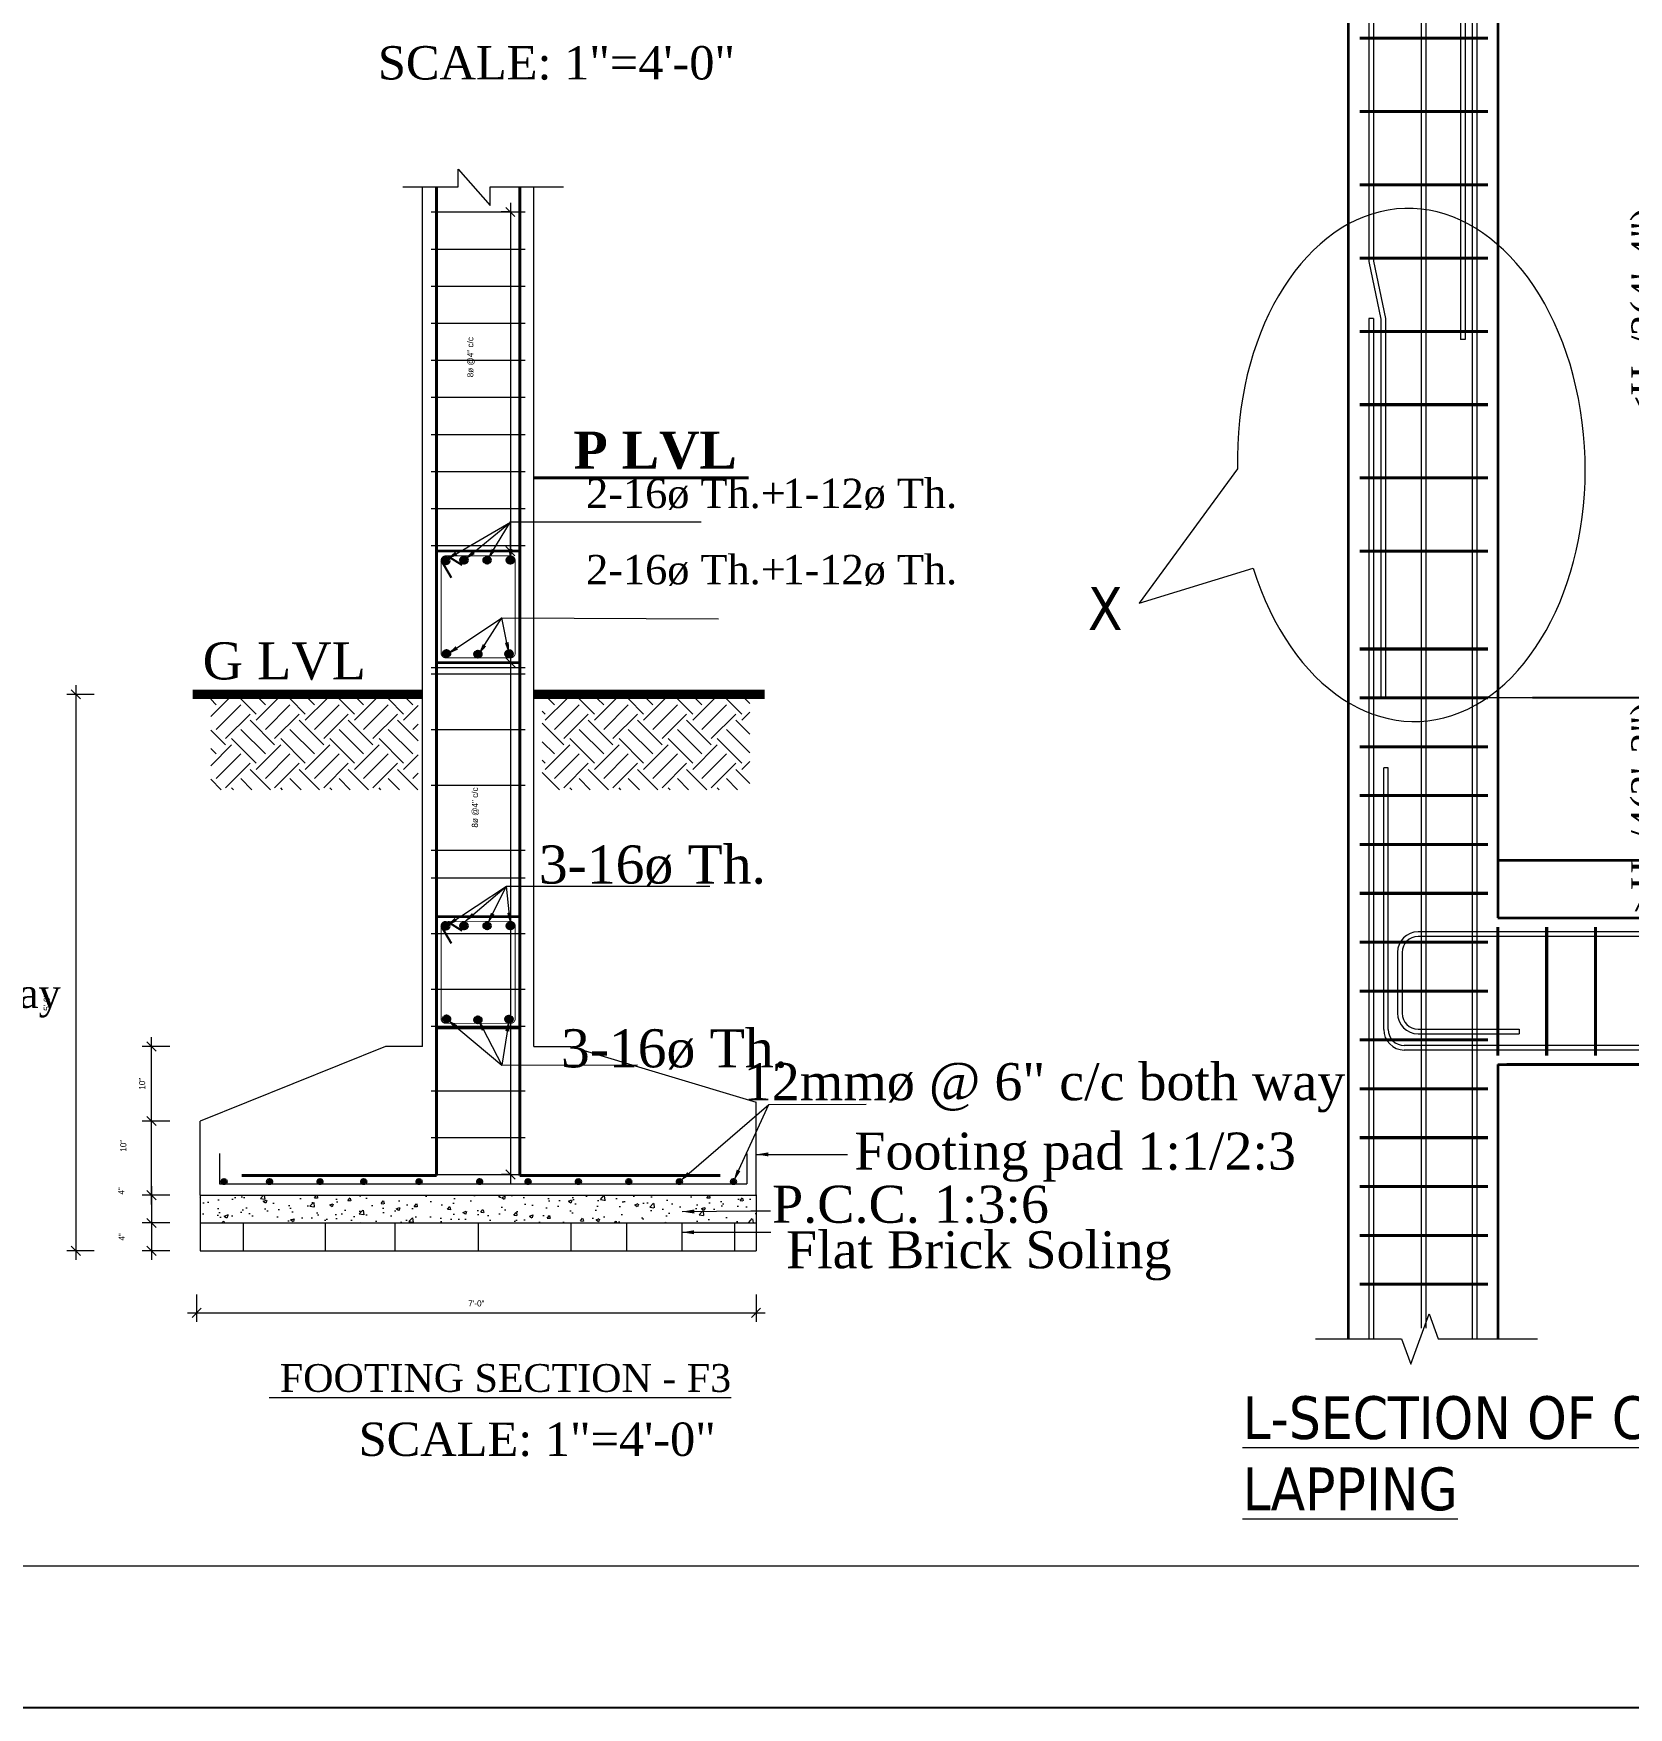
# Model space of a CAD drawing. Header units: inches. Extents: x 85856 to 287200, y -126184 to 75211.
# Drawn here: x 187359 to 187881, y -25652 to -25104 of the extents above; entities that cross this region are included whole.
import ezdxf

# ---------------------------------------------------------------- set-up
doc = ezdxf.new("R2010")
doc.units = ezdxf.units.IN
doc.header["$LTSCALE"] = 0.5
doc.header["$MEASUREMENT"] = 0
doc.header["$PDMODE"] = 66
doc.linetypes.add('HIDDEN', pattern=[0.375, 0.25, -0.125])
for name, color, linetype, lineweight in [('colfill', 21, 'Continuous', 0), ('DIM', 4, 'Continuous', 5), ('DIM_LINE', 173, 'Continuous', 20), ('ELE1', 3, 'Continuous', 9), ('HACTH', 253, 'Continuous', 9), ('hatch', 9, 'Continuous', 5), ('ST-REINFOR', 201, 'Continuous', 40), ('STIRRUPS', 14, 'Continuous', 18), ('TEXT', 220, 'Continuous', 9), ('TRENCH', 1, 'Continuous', 35), ('wall', 1, 'Continuous', 40), ('WALL ELV', 20, 'Continuous', 20), ('WALL SEC', 2, 'Continuous', 35)]:
    doc.layers.add(name, color=color, linetype=linetype, lineweight=lineweight)
doc.layers.add('column', color=4, linetype='Continuous')
doc.styles.add('Lettring Text', font='arial.ttf')
doc.styles.add('NIR', font='COPRGTL.TTF')
doc.styles.add('ordinary', font='arial.ttf')
doc.styles.add('TAHOMA', font='tahoma.ttf', dxfattribs={"height": 9})
doc.styles.add('Text', font='GOTHIC.TTF', dxfattribs={"height": 6})
doc.styles.add('TIMES 48', font='times.ttf', dxfattribs={"height": 4})
doc.styles.add('times new roman', font='times.ttf', dxfattribs={"height": 7})
doc.dimstyles.new('ARROW', dxfattribs={"dimscale": 96, "dimtxt": 9, "dimasz": 0.125, "dimexe": 0.078125, "dimexo": 0.09375, "dimgap": 0.03125, "dimtad": 1, "dimdec": 0, "dimzin": 3, "dimdsep": 46, "dimlunit": 4, "dimtxsty": 'TAHOMA', "dimcen": 0.09375, "dimclrd": 256, "dimclre": 256, "dimclrt": 256, "dimadec": 0, "dimazin": 0, "dimtfac": 1, "dimtdec": 0, "dimtmove": 0, "dimatfit": 3, "dimfxl": 1, "dimfrac": 2, "dimtolj": 1, "dimtzin": 0, "dimarcsym": 0})
doc.dimstyles.new('Copy of Standard', dxfattribs={"dimtxt": 6, "dimasz": 2.875, "dimexe": 2, "dimexo": 4, "dimgap": 2, "dimtad": 1, "dimdec": 0, "dimrnd": 1, "dimzin": 0, "dimdsep": 46, "dimlunit": 4, "dimtxsty": 'Lettring Text', "dimcen": 0.1, "dimclrd": 7, "dimclre": 7, "dimclrt": 7, "dimazin": 0, "dimtfac": 0.645, "dimtdec": 0, "dimtmove": 1, "dimatfit": 0, "dimfxl": 3, "dimfxlon": 1, "dimtfillclr": 256, "dimtolj": 1, "dimtzin": 0, "dimlwd": -1, "dimlwe": -1, "dimarcsym": 2})
doc.dimstyles.new("gan2'", dxfattribs={"dimscale": 96, "dimtxt": 0.09375, "dimasz": 0.012, "dimexe": 0.09375, "dimexo": 0.15625, "dimgap": 0.03, "dimtad": 1, "dimdec": 1, "dimlfac": 0.25, "dimzin": 3, "dimdsep": 46, "dimlunit": 4, "dimtxsty": 'times new roman', "dimblk": 'gg', "dimcen": 0.09375, "dimdle": 0.09375, "dimse1": 1, "dimse2": 1, "dimclre": 34, "dimadec": 0, "dimazin": 0, "dimtfac": 1, "dimtdec": 1, "dimtix": 1, "dimtmove": 0, "dimatfit": 3, "dimfxl": 1, "dimfrac": 2, "dimtolj": 1, "dimtzin": 1, "dimarcsym": 0})
doc.dimstyles.new('nir 48', dxfattribs={"dimscale": 0.5, "dimtxt": 24, "dimasz": 3, "dimexe": 3, "dimexo": 6, "dimgap": 2, "dimtad": 3, "dimdec": 0, "dimzin": 3, "dimlunit": 4, "dimtxsty": 'NIR', "dimblk": 'OBLIQUE', "dimcen": 2.5, "dimdle": 3, "dimclrt": 3, "dimadec": 0, "dimazin": 0, "dimtfac": 1, "dimtdec": 0, "dimtmove": 2, "dimatfit": 3, "dimfxl": 1, "dimarcsym": 0})

# ---------------------------------------------------------------- blocks, each defined once
blk = doc.blocks.new('gg')
at = {"layer": 'DIM'}
for p, q in [((0, 6), (0, -6)), ((-4.24, -4.24), (4.24, 4.24))]:
    blk.add_line(p, q, dxfattribs=at)
blk = doc.blocks.new('*D511')
at = {"layer": 'Defpoints', "color": 0, "lineweight": -3, "transparency": 16777216}
for p in [(78090.58, 75599.17), (78090.58, 75527), (78128.79, 75527)]:
    blk.add_point(p, dxfattribs=at)
at = {"layer": 'DIM', "color": 0, "lineweight": -2, "transparency": 16777216}
for p, q in [((78128.79, 75600.32), (78128.79, 75601.47)), ((78128.79, 75599.17), (78128.79, 75527)), ((78128.79, 75525.85), (78128.79, 75524.7))]:
    blk.add_line(p, q, dxfattribs=at)
at = {"layer": 'DIM', "color": 0, "lineweight": -2, "transparency": 16777216, "xscale": 1.152, "yscale": 1.152, "zscale": 1.152}
for p, rotation in [((78128.79, 75599.17), 270), ((78128.79, 75527), 90)]:
    blk.add_blockref('gg', p, dxfattribs=dict(at, rotation=rotation))
at = {"layer": 'DIM', "color": 0, "transparency": 16777216, "insert": (78119.87, 75563.08), "char_height": 9, "attachment_point": 5, "rotation": 90, "style": 'times new roman'}
blk.add_mtext('\\A1;>Hc/4(2\'-2")', dxfattribs=at)
blk = doc.blocks.new('*D512')
at = {"layer": 'Defpoints', "color": 0, "lineweight": -3, "transparency": 16777216}
for p in [(78053.04, 75275.33), (78128.73, 75275.33), (78090.58, 75203.17)]:
    blk.add_point(p, dxfattribs=at)
at = {"layer": 'DIM', "color": 0, "lineweight": -2, "transparency": 16777216}
for p, q in [((78128.73, 75276.48), (78128.73, 75277.64)), ((78128.73, 75203.17), (78128.73, 75275.33)), ((78128.73, 75202.01), (78128.73, 75200.86))]:
    blk.add_line(p, q, dxfattribs=at)
at = {"layer": 'DIM', "color": 0, "lineweight": -2, "transparency": 16777216, "xscale": 1.152, "yscale": 1.152, "zscale": 1.152}
for p, rotation in [((78128.73, 75275.33), 270), ((78128.73, 75203.17), 90)]:
    blk.add_blockref('gg', p, dxfattribs=dict(at, rotation=rotation))
at = {"layer": 'DIM', "color": 0, "transparency": 16777216, "insert": (78119.82, 75239.25), "char_height": 9, "attachment_point": 5, "rotation": 90, "style": 'times new roman'}
blk.add_mtext('\\A1;>Hc/4(2\'-2")', dxfattribs=at)
blk = doc.blocks.new('*D513')
at = {"layer": 'Defpoints', "color": 0, "lineweight": -3, "transparency": 16777216}
for p in [(78128.79, 75527), (78128.79, 75527), (78053.04, 75275.33)]:
    blk.add_point(p, dxfattribs=at)
at = {"layer": 'DIM', "color": 0, "lineweight": -2, "transparency": 16777216}
blk.add_line((78128.79, 75276.48), (78128.79, 75525.85), dxfattribs=at)
at = {"layer": 'DIM', "color": 0, "lineweight": -2, "transparency": 16777216, "xscale": 1.152, "yscale": 1.152, "zscale": 1.152}
for p, rotation in [((78128.79, 75527), 90), ((78128.79, 75275.33), 270)]:
    blk.add_blockref('gg', p, dxfattribs=dict(at, rotation=rotation))
at = {"layer": 'DIM', "color": 0, "transparency": 16777216, "insert": (78119.87, 75401.17), "char_height": 9, "attachment_point": 5, "rotation": 90, "style": 'times new roman'}
blk.add_mtext('\\A1;<Hc/2(4\'-4")', dxfattribs=at)
blk = doc.blocks.new('*D514')
at = {"layer": 'Defpoints', "color": 0, "lineweight": -3, "transparency": 16777216}
for p in [(78156.98, 75527), (78156.98, 75527), (78081.24, 75275.33)]:
    blk.add_point(p, dxfattribs=at)
at = {"layer": 'DIM', "color": 0, "lineweight": -2, "transparency": 16777216}
for p, q in [((78156.73, 75527), (78156.9, 75527)), ((78156.98, 75275.46), (78156.98, 75526.88)), ((78081.49, 75275.33), (78157.06, 75275.33))]:
    blk.add_line(p, q, dxfattribs=at)
at = {"layer": 'DIM', "color": 0, "lineweight": -3, "transparency": 16777216}
for points in [[(78156.96, 75526.88), (78157, 75526.88), (78156.98, 75527)], [(78156.96, 75275.46), (78157, 75275.46), (78156.98, 75275.33)]]:
    blk.add_solid(points, dxfattribs=at)
at = {"layer": 'DIM', "color": 7, "transparency": 16777216, "insert": (78150.94, 75401.17), "char_height": 9, "attachment_point": 5, "rotation": 90, "style": 'TAHOMA'}
blk.add_mtext('\\A1;zone for splicing of column bars', dxfattribs=at)
blk = doc.blocks.new('_OBLIQUE')
at = {"color": 0, "linetype": 'ByBlock'}
blk.add_line((-0.5, -0.5), (0.5, 0.5), dxfattribs=at)
blk = doc.blocks.new('*D1119')
at = {"layer": 'Defpoints', "color": 0, "transparency": 16777216}
for p in [(84203.18, -112910.35), (84195.2, -112914.9), (84203.18, -112914.9)]:
    blk.add_point(p, dxfattribs=at)
at = {"layer": 'DIM_LINE', "color": 0, "lineweight": -2, "transparency": 16777216}
for p, q in [((84198.2, -112910.35), (84193.7, -112910.35)), ((84198.2, -112914.9), (84193.7, -112914.9))]:
    blk.add_line(p, q, dxfattribs=at)
at = {"layer": 'DIM_LINE', "color": 0, "linetype": 'ByBlock', "lineweight": -2, "transparency": 16777216}
blk.add_line((84195.2, -112908.85), (84195.2, -112916.4), dxfattribs=at)
at = {"layer": 'DIM_LINE', "color": 0, "lineweight": -2, "transparency": 16777216, "xscale": 1.5, "yscale": 1.5, "zscale": 1.5}
for p, rotation in [((84195.2, -112910.35), 90), ((84195.2, -112914.9), 270)]:
    blk.add_blockref('_OBLIQUE', p, dxfattribs=dict(at, rotation=rotation))
at = {"layer": 'DIM_LINE', "color": 3, "transparency": 16777216, "insert": (84190.26, -112909.65), "char_height": 1, "attachment_point": 5, "rotation": 90, "style": 'NIR'}
blk.add_mtext('4"', dxfattribs=at)
blk = doc.blocks.new('*D1120')
at = {"layer": 'Defpoints', "color": 0, "transparency": 16777216}
for p in [(84201.94, -112828.36), (84182.82, -112919.45), (84194.44, -112919.45)]:
    blk.add_point(p, dxfattribs=at)
at = {"layer": 'DIM_LINE', "color": 0, "lineweight": -2, "transparency": 16777216}
for p, q in [((84185.82, -112828.36), (84181.32, -112828.36)), ((84185.82, -112919.45), (84181.32, -112919.45))]:
    blk.add_line(p, q, dxfattribs=at)
at = {"layer": 'DIM_LINE', "color": 0, "linetype": 'ByBlock', "lineweight": -2, "transparency": 16777216}
blk.add_line((84182.82, -112826.86), (84182.82, -112920.95), dxfattribs=at)
at = {"layer": 'DIM_LINE', "color": 0, "lineweight": -2, "transparency": 16777216, "xscale": 1.5, "yscale": 1.5, "zscale": 1.5}
for p, rotation in [((84182.82, -112828.36), 90), ((84182.82, -112919.45), 270)]:
    blk.add_blockref('_OBLIQUE', p, dxfattribs=dict(at, rotation=rotation))
at = {"layer": 'DIM_LINE', "color": 3, "transparency": 16777216, "insert": (84178.06, -112878.83), "char_height": 1, "attachment_point": 5, "rotation": 90, "style": 'NIR'}
blk.add_mtext('5\'-0"', dxfattribs=at)
blk = doc.blocks.new('*D1150')
at = {"layer": 'Defpoints', "color": 0, "transparency": 16777216}
for p in [(84195.2, -112898.21), (84203.18, -112898.21), (84203.18, -112910.35)]:
    blk.add_point(p, dxfattribs=at)
at = {"layer": 'DIM_LINE', "color": 0, "linetype": 'ByBlock', "lineweight": -2, "transparency": 16777216}
blk.add_line((84195.2, -112911.85), (84195.2, -112896.71), dxfattribs=at)
at = {"layer": 'DIM_LINE', "color": 0, "lineweight": -2, "transparency": 16777216}
for p, q in [((84198.2, -112898.21), (84193.7, -112898.21)), ((84198.2, -112910.35), (84193.7, -112910.35))]:
    blk.add_line(p, q, dxfattribs=at)
at = {"layer": 'DIM_LINE', "color": 0, "lineweight": -2, "transparency": 16777216, "xscale": 1.5, "yscale": 1.5, "zscale": 1.5}
for p, rotation in [((84195.2, -112898.21), 90), ((84195.2, -112910.35), 270)]:
    blk.add_blockref('_OBLIQUE', p, dxfattribs=dict(at, rotation=rotation))
at = {"layer": 'DIM_LINE', "color": 3, "transparency": 16777216, "insert": (84190.59, -112902.26), "char_height": 1, "attachment_point": 5, "rotation": 90, "style": 'NIR'}
blk.add_mtext('10"', dxfattribs=at)
blk = doc.blocks.new('*D1123')
at = {"layer": 'Defpoints', "color": 0, "transparency": 16777216}
for p in [(84203.18, -112914.9), (84195.2, -112919.45), (84203.18, -112919.45)]:
    blk.add_point(p, dxfattribs=at)
at = {"layer": 'DIM_LINE', "color": 0, "linetype": 'ByBlock', "lineweight": -2, "transparency": 16777216}
blk.add_line((84195.2, -112913.4), (84195.2, -112920.95), dxfattribs=at)
at = {"layer": 'DIM_LINE', "color": 0, "lineweight": -2, "transparency": 16777216}
for p, q in [((84198.2, -112914.9), (84193.7, -112914.9)), ((84198.2, -112919.45), (84193.7, -112919.45))]:
    blk.add_line(p, q, dxfattribs=at)
at = {"layer": 'DIM_LINE', "color": 0, "lineweight": -2, "transparency": 16777216, "xscale": 1.5, "yscale": 1.5, "zscale": 1.5}
for p, rotation in [((84195.2, -112914.9), 90), ((84195.2, -112919.45), 270)]:
    blk.add_blockref('_OBLIQUE', p, dxfattribs=dict(at, rotation=rotation))
at = {"layer": 'DIM_LINE', "color": 3, "transparency": 16777216, "insert": (84190.33, -112917.18), "char_height": 1, "attachment_point": 5, "rotation": 90, "style": 'NIR'}
blk.add_mtext('4"', dxfattribs=at)
blk = doc.blocks.new('*D1124')
at = {"layer": 'Defpoints', "color": 0, "transparency": 16777216}
for p in [(84254, -112823.13), (84254, -112906.95), (84255.02, -112906.95)]:
    blk.add_point(p, dxfattribs=at)
at = {"layer": 'DIM_LINE', "color": 0, "lineweight": -2, "transparency": 16777216}
for p, q in [((84254, -112823.13), (84252.5, -112823.13)), ((84254, -112906.95), (84252.5, -112906.95))]:
    blk.add_line(p, q, dxfattribs=at)
at = {"layer": 'DIM_LINE', "color": 0, "linetype": 'ByBlock', "lineweight": -2, "transparency": 16777216}
blk.add_line((84254, -112821.63), (84254, -112908.45), dxfattribs=at)
at = {"layer": 'DIM_LINE', "color": 0, "lineweight": -2, "transparency": 16777216, "xscale": 1.5, "yscale": 1.5, "zscale": 1.5}
for p, rotation in [((84254, -112823.13), 90), ((84254, -112906.95), 270)]:
    blk.add_blockref('_OBLIQUE', p, dxfattribs=dict(at, rotation=rotation))
at = {"layer": 'DIM_LINE', "color": 3, "transparency": 16777216, "insert": (84248.26, -112846.88), "char_height": 1, "attachment_point": 5, "rotation": 90, "style": 'NIR'}
blk.add_mtext('8ø @4" c/c', dxfattribs=at)
blk = doc.blocks.new('*D1125')
at = {"layer": 'Defpoints', "color": 0, "transparency": 16777216}
for p in [(84256.37, -112749.38), (84253.97, -112804.92), (84254.33, -112804.92)]:
    blk.add_point(p, dxfattribs=at)
at = {"layer": 'DIM_LINE', "color": 0, "linetype": 'ByBlock', "lineweight": -2, "transparency": 16777216}
blk.add_line((84253.97, -112747.88), (84253.97, -112806.42), dxfattribs=at)
at = {"layer": 'DIM_LINE', "color": 0, "lineweight": -2, "transparency": 16777216}
for p, q in [((84253.97, -112749.38), (84252.47, -112749.38)), ((84253.97, -112804.92), (84252.47, -112804.92))]:
    blk.add_line(p, q, dxfattribs=at)
at = {"layer": 'DIM_LINE', "color": 0, "lineweight": -2, "transparency": 16777216, "xscale": 1.5, "yscale": 1.5, "zscale": 1.5}
for p, rotation in [((84253.97, -112749.38), 90), ((84253.97, -112804.92), 270)]:
    blk.add_blockref('_OBLIQUE', p, dxfattribs=dict(at, rotation=rotation))
at = {"layer": 'DIM_LINE', "color": 3, "transparency": 16777216, "insert": (84247.51, -112773.16), "char_height": 1, "attachment_point": 5, "rotation": 90, "style": 'NIR'}
blk.add_mtext('8ø @4" c/c', dxfattribs=at)
blk = doc.blocks.new('*D1151')
at = {"layer": 'Defpoints', "color": 0, "transparency": 16777216}
for p in [(84195.2, -112886), (84233.52, -112886), (84203.18, -112898.21)]:
    blk.add_point(p, dxfattribs=at)
at = {"layer": 'DIM_LINE', "color": 0, "lineweight": -2, "transparency": 16777216}
for p, q in [((84198.2, -112886), (84193.7, -112886)), ((84198.2, -112898.21), (84193.7, -112898.21))]:
    blk.add_line(p, q, dxfattribs=at)
at = {"layer": 'DIM_LINE', "color": 0, "linetype": 'ByBlock', "lineweight": -2, "transparency": 16777216}
blk.add_line((84195.2, -112899.71), (84195.2, -112884.5), dxfattribs=at)
at = {"layer": 'DIM_LINE', "color": 0, "lineweight": -2, "transparency": 16777216, "xscale": 1.5, "yscale": 1.5, "zscale": 1.5}
for p, rotation in [((84195.2, -112886), 90), ((84195.2, -112898.21), 270)]:
    blk.add_blockref('_OBLIQUE', p, dxfattribs=dict(at, rotation=rotation))
at = {"layer": 'DIM_LINE', "color": 3, "transparency": 16777216, "insert": (84193.68, -112892.11), "char_height": 1, "attachment_point": 5, "rotation": 90, "style": 'NIR'}
blk.add_mtext('10"', dxfattribs=at)
blk = doc.blocks.new('*D1126')
at = {"layer": 'Defpoints', "color": 0, "transparency": 16777216}
for p in [(84202.6, -112919.45), (84294.2, -112919.45), (84294.2, -112929.6)]:
    blk.add_point(p, dxfattribs=at)
at = {"layer": 'DIM_LINE', "color": 0, "lineweight": -2, "transparency": 16777216}
for p, q in [((84202.6, -112926.6), (84202.6, -112931.1)), ((84294.2, -112926.6), (84294.2, -112931.1))]:
    blk.add_line(p, q, dxfattribs=at)
at = {"layer": 'DIM_LINE', "color": 0, "linetype": 'ByBlock', "lineweight": -2, "transparency": 16777216}
blk.add_line((84201.1, -112929.6), (84295.7, -112929.6), dxfattribs=at)
at = {"layer": 'DIM_LINE', "color": 0, "lineweight": -2, "transparency": 16777216, "xscale": 1.5, "yscale": 1.5, "zscale": 1.5, "rotation": 180}
blk.add_blockref('_OBLIQUE', (84202.6, -112929.6), dxfattribs=at)
at = {"layer": 'DIM_LINE', "color": 0, "lineweight": -2, "transparency": 16777216, "xscale": 1.5, "yscale": 1.5, "zscale": 1.5}
blk.add_blockref('_OBLIQUE', (84294.2, -112929.6), dxfattribs=at)
at = {"layer": 'DIM_LINE', "color": 3, "transparency": 16777216, "insert": (84248.4, -112928.07), "char_height": 1, "attachment_point": 5, "style": 'NIR'}
blk.add_mtext('7\'-0"', dxfattribs=at)
blk = doc.blocks.new('EWTDF')
at = {"layer": 'colfill'}
for p, q in [((78061.92, 75511.66), (78063.42, 75511.66)), ((78059.46, 75392.57), (78057.96, 75392.57))]:
    blk.add_line(p, q, dxfattribs=at)
at = {"layer": 'DIM', "linetype": 'HIDDEN'}
blk.add_line((78033.54, 75696.34), (77978.67, 75696.34), dxfattribs=at)
at = {"layer": 'DIM'}
for p, q in [((77997.87, 75699.78), (78011.55, 75693.1)), ((78063.12, 75594.06), (78076.8, 75587.37)), ((78135.7, 75527), (78077.35, 75527)), ((77984.9, 75350.21), (77952.72, 75306.18)), ((77952.72, 75306.18), (77990.08, 75317.74)), ((78053.04, 75275.33), (78175.01, 75275.33))]:
    blk.add_line(p, q, dxfattribs=at)
blk.add_lwpolyline([(78004.91, 75704.18), (78004.91, 75602.62, 0.414214), (78016.91, 75590.62), (78070.17, 75590.62)], format="xyb", dxfattribs=at)
blk.add_ellipse((78041.83, 75351.48), major_axis=(-1.88, 84), ratio=0.677645, start_param=1.968998, end_param=7.853982, dxfattribs=at)
at = {"layer": 'hatch', "linetype": 'Continuous'}
for points in [[(78010.5, 75751.14), (78038.65, 75751.14), (78041.65, 75742.9), (78047.65, 75759.38), (78050.65, 75751.14), (78083.16, 75751.14)], [(78194.22, 75582.29), (78194.22, 75616.19), (78202.47, 75619.19), (78185.98, 75625.19), (78194.22, 75628.19), (78194.22, 75667.43)], [(78194.22, 75138.29), (78194.22, 75176.19), (78202.47, 75179.19), (78185.98, 75185.19), (78194.22, 75188.19), (78194.22, 75211.15)], [(78010.5, 75065.32), (78038.65, 75065.32), (78041.65, 75057.07), (78047.65, 75073.56), (78050.65, 75065.32), (78083.16, 75065.32)]]:
    blk.add_lwpolyline(points, dxfattribs=at)
at = {"layer": 'STIRRUPS', "const_width": 1}
for points in [[(78066.92, 75739.22), (78024.92, 75739.22)], [(78066.92, 75723.22), (78024.92, 75723.22)], [(78066.92, 75707.22), (78024.92, 75707.22)], [(78066.92, 75691.22), (78024.92, 75691.22)], [(78066.92, 75675.22), (78024.92, 75675.22)], [(78066.92, 75659.22), (78024.92, 75659.22)], [(78070.17, 75648.17), (78070.17, 75602.12)], [(78086.17, 75648.17), (78086.17, 75602.12)], [(78102.17, 75648.17), (78102.17, 75602.12)], [(78118.17, 75648.17), (78118.17, 75602.12)], [(78134.17, 75648.17), (78134.17, 75602.12)], [(78150.17, 75648.17), (78150.17, 75602.12)], [(78166.17, 75648.17), (78166.17, 75602.12)], [(78182.17, 75648.17), (78182.17, 75602.12)], [(78066.92, 75643.22), (78024.92, 75643.22)], [(78066.92, 75627.22), (78024.92, 75627.22)], [(78066.92, 75611.22), (78024.92, 75611.22)], [(78066.92, 75611.22), (78024.92, 75611.22)], [(78066.92, 75595.22), (78024.92, 75595.22)], [(78066.92, 75579.22), (78024.92, 75579.22)], [(78066.92, 75563.22), (78024.92, 75563.22)], [(78066.92, 75547.22), (78024.92, 75547.22)], [(78066.92, 75531.22), (78024.92, 75531.22)], [(78066.92, 75515.22), (78024.92, 75515.22)], [(78066.92, 75491.22), (78024.92, 75491.22)], [(78066.92, 75467.22), (78024.92, 75467.22)], [(78066.92, 75443.22), (78024.92, 75443.22)], [(78066.92, 75419.22), (78024.92, 75419.22)], [(78066.92, 75395.22), (78024.92, 75395.22)], [(78066.92, 75371.22), (78024.92, 75371.22)], [(78066.92, 75347.22), (78024.92, 75347.22)], [(78066.92, 75323.22), (78024.92, 75323.22)], [(78066.92, 75291.22), (78024.92, 75291.22)], [(78066.92, 75275.22), (78024.92, 75275.22)], [(78066.92, 75259.22), (78024.92, 75259.22)], [(78066.92, 75243.22), (78024.92, 75243.22)], [(78066.92, 75227.22), (78024.92, 75227.22)], [(78066.92, 75211.22), (78024.92, 75211.22)], [(78070.17, 75200.17), (78070.17, 75158.12)], [(78086.17, 75200.17), (78086.17, 75158.12)], [(78102.17, 75200.17), (78102.17, 75158.12)], [(78118.17, 75200.17), (78118.17, 75158.12)], [(78134.17, 75200.17), (78134.17, 75158.12)], [(78150.17, 75200.17), (78150.17, 75158.12)], [(78166.17, 75200.17), (78166.17, 75158.12)], [(78066.92, 75195.22), (78024.92, 75195.22)], [(78066.92, 75179.22), (78024.92, 75179.22)], [(78066.92, 75163.22), (78024.92, 75163.22)], [(78066.92, 75147.22), (78024.92, 75147.22)], [(78066.92, 75131.22), (78024.92, 75131.22)], [(78066.92, 75115.22), (78024.92, 75115.22)], [(78066.92, 75099.22), (78024.92, 75099.22)], [(78066.92, 75083.22), (78024.92, 75083.22)]]:
    blk.add_lwpolyline(points, dxfattribs=at)
at = {"layer": 'TRENCH'}
for p, q in [((78021.17, 75751.14), (78021.17, 75065.32)), ((78061.17, 75751.14), (78064.17, 75751.14)), ((78070.17, 75751.14), (78070.17, 75651.17)), ((78070.17, 75651.17), (78194.22, 75651.17)), ((78194.22, 75651.17), (78073.17, 75651.17)), ((78070.17, 75599.17), (78070.17, 75203.17)), ((78070.17, 75599.17), (78194.22, 75599.17)), ((78194.22, 75599.17), (78073.17, 75599.17)), ((78070.17, 75222.11), (78194.22, 75222.11)), ((78070.17, 75203.17), (78194.22, 75203.17)), ((78070.17, 75155.17), (78194.22, 75155.17)), ((78070.17, 75155.17), (78070.17, 75065.32)), ((78070.17, 75155.17), (78194.22, 75155.17)), ((78194.22, 75155.17), (78073.17, 75155.17))]:
    blk.add_line(p, q, dxfattribs=at)
at = {"layer": 'wall', "color": 3, "lineweight": 0}
for p, q in [((78032.79, 75610.66), (78032.79, 75696.34)), ((78034.29, 75696.34), (78032.79, 75696.34)), ((78034.29, 75610.66), (78034.29, 75696.34)), ((78194.22, 75646.61), (78044.07, 75646.61)), ((78194.22, 75645.11), (78044.07, 75645.11)), ((78037.32, 75639.86), (78037.32, 75614.77)), ((78038.82, 75639.86), (78038.82, 75614.77)), ((78044.07, 75609.52), (78077.2, 75609.52)), ((78077.2, 75609.52), (78077.2, 75608.02)), ((78194.22, 75605.41), (78039.09, 75605.41)), ((78194.22, 75603.91), (78039.09, 75603.91)), ((78044.07, 75608.02), (78077.2, 75608.02)), ((78029.42, 75399.41), (78027.92, 75399.41)), ((78032.79, 75166.66), (78032.79, 75252.34)), ((78034.29, 75252.34), (78032.79, 75252.34)), ((78034.29, 75166.66), (78034.29, 75252.34)), ((78194.22, 75198.61), (78044.07, 75198.61)), ((78037.32, 75191.86), (78037.32, 75171.99)), ((78038.82, 75191.86), (78038.82, 75171.99)), ((78194.22, 75197.11), (78044.07, 75197.11)), ((78044.07, 75166.74), (78077.2, 75166.74)), ((78044.07, 75165.24), (78077.2, 75165.24)), ((78077.2, 75166.74), (78077.2, 75165.24)), ((78194.22, 75161.41), (78039.54, 75161.41)), ((78194.22, 75159.91), (78039.54, 75159.91))]:
    blk.add_line(p, q, dxfattribs=at)
for points in [[(78027.92, 75751.14), (78027.92, 75418.06), (78031.87, 75399.25), (78031.87, 75275.33)], [(78029.42, 75751.14), (78029.42, 75418.21), (78033.37, 75399.41), (78033.37, 75275.33)], [(78045.17, 75068.8), (78045.17, 75754.63)], [(78046.67, 75068.8), (78046.67, 75754.63)], [(78061.92, 75751.14), (78061.92, 75529.19), (78057.96, 75511.56), (78057.96, 75392.57)], [(78063.42, 75751.14), (78063.42, 75529.02), (78059.46, 75511.4), (78059.46, 75392.57)], [(78061.92, 75065.32), (78061.92, 75511.66)], [(78063.42, 75065.32), (78063.42, 75511.66)], [(78027.92, 75399.41), (78027.92, 75065.32)], [(78029.42, 75399.41), (78029.42, 75065.32)]]:
    blk.add_lwpolyline(points, dxfattribs=at)
for centre, radius, start, end in [((78044.07, 75639.86), 6.75, 90, 180), ((78044.07, 75639.86), 5.25, 90, 180), ((78044.07, 75614.77), 6.75, 180, 270), ((78044.07, 75614.77), 5.25, 180, 270), ((78039.54, 75610.66), 6.75, 180, 270), ((78039.54, 75610.66), 5.25, 180, 270), ((78044.07, 75191.86), 6.75, 90, 180), ((78044.07, 75191.86), 5.25, 90, 180), ((78044.07, 75171.99), 6.75, 180, 270), ((78044.07, 75171.99), 5.25, 180, 270), ((78039.54, 75166.66), 6.75, 180, 270), ((78039.54, 75166.66), 5.25, 180, 270)]:
    blk.add_arc(centre, radius, start, end, dxfattribs=at)
at = {"layer": 'DIM', "style": 'Text'}
blk.add_text(' beam', height=8, dxfattribs=at).set_placement((78172.72, 75677.63))
blk.add_text('60%%C(3\'-2")', height=8, rotation=90, dxfattribs=at).set_placement((77999.71, 75631.86))
at = {"layer": 'TEXT', "style": 'TAHOMA'}
for s, height, p in [('X', 14, (77935.94, 75297.47)), ('slab', 8, (78189.68, 75254.02)), (' beam', 8, (78204.83, 75212.39))]:
    blk.add_text(s, height=height, dxfattribs=at).set_placement(p)
at = {"layer": 'TEXT', "insert": (77986.58, 75046.56), "char_height": 14, "width": 247.7523, "attachment_point": 1, "style": 'TAHOMA'}
blk.add_mtext('{\\LL-SECTION OF COLUMN WITH LAPPING}', dxfattribs=at)
at = {"layer": 'DIM'}
for base, p1, p2, text, picture, middle in [((78128.79, 75527), (78090.58, 75599.17), (78090.58, 75527), '>Hc/4(2\'-2")', '*D511', (78119.87, 75563.08)), ((78128.79, 75527), (78053.04, 75275.33), (78128.79, 75527), '<Hc/2(4\'-4")', '*D513', (78119.87, 75401.17)), ((78128.73, 75275.33), (78090.58, 75203.17), (78053.04, 75275.33), '>Hc/4(2\'-2")', '*D512', (78119.82, 75239.25))]:
    dim = blk.add_linear_dim(base=base, p1=p1, p2=p2, angle=90, text=text, dimstyle="gan2'", dxfattribs=at)
    dim.commit()
    dim.dimension.update_dxf_attribs({"geometry": picture, "text_midpoint": middle})
dim = blk.add_linear_dim(base=(78156.98, 75527), p1=(78081.24, 75275.33), p2=(78156.98, 75527), angle=90, text='zone for splicing of column bars', dimstyle='ARROW', override={"dimscale": 1, "dimtmove": 1}, dxfattribs=at)
dim.commit()
dim.dimension.update_dxf_attribs({"geometry": '*D514', "text_midpoint": (78150.94, 75401.17)})
for points in [[(78146.69, 75648.92), (78146.69, 75682.17), (78167.27, 75682.17)], [(78166.52, 75216.85), (78166.52, 75257.11), (78187.1, 75257.11)], [(78182.87, 75168.26), (78182.87, 75215.49), (78203.45, 75215.49)]]:
    blk.add_leader(points, dimstyle='ARROW', override={"dimscale": 1, "dimgap": 0.03125, "dimtad": 0}, dxfattribs=at)
blk = doc.blocks.new('DFHRH')
at = {"layer": 'HACTH'}
h = blk.add_hatch(dxfattribs=at)
h.set_pattern_fill('AR-CONC', color=256, scale=0.75855, style=0)
h.set_pattern_definition([(50, (69122.325, -135140.4353), (5.4407771, -0.4760063), [0.5689125, -6.2580375]), (355, (69122.325, -135140.435), (-1.0524982, 5.7057534), [0.45513, -5.00643]), (100.4514, (69122.778, -135140.475), (4.3882829, 5.2297436), [0.4835012, -5.3185135]), (46.1842, (69122.325, -135138.918), (8.095557, -1.2555445), [0.8533687, -9.3870562]), (96.6356, (69122.9995, -135139.023), (7.089884, 7.389171), [0.7252518, -7.977769]), (351.1842, (69122.325, -135138.918), (7.0898782, 7.3891766), [0.682695, -7.509645]), (21, (69123.0834, -135139.2974), (4.52783844, -3.0540656), [0.5689125, -6.2580375]), (326, (69123.0834, -135139.2974), (1.8456685, 5.5006257), [0.45513, -5.00643]), (71.4514, (69123.4607, -135139.552), (6.3735087, 2.4465551), [0.4835012, -5.3185135]), (37.5, (69122.3248, -135140.4353), (0.09223858, 2.52516633), [0, -4.945746, 0, -5.082285, 0, -5.02539375]), (7.5, (69122.3248, -135140.4353), (1.99551398, 2.99181004), [0, -2.897661, 0, -4.8319635, 0, -1.91533875]), (327.5, (69120.6333, -135140.4353), (4.04931009, -0.17108998), [0, -1.896375, 0, -5.91669, 0, -7.8509925]), (317.5, (69119.8747, -135140.4353), (4.4237587, 0.75934634), [0, -2.4652875, 0, -3.929289, 0, -5.5753425])])
h.paths.add_polyline_path([(84203.18, -112914.9), (84294.2, -112914.9), (84294.2, -112910.35), (84203.18, -112910.35)])
at = {"layer": 'hatch'}
h = blk.add_hatch(dxfattribs=at)
h.set_pattern_fill('EARTH', color=256, scale=22.7565, angle=45, style=0)
h.set_pattern_definition([(45, (28863.124, -138058.519), (7e-16, 8.04563773), [5.689125, -5.689125]), (45, (28861.6156, -138057.0104), (7e-16, 8.04563773), [5.689125, -5.689125]), (45, (28860.107, -138055.502), (7e-16, 8.04563773), [5.689125, -5.689125]), (135, (28860.107, -138054.496), (-8.04563773, 7e-16), [5.689125, -5.689125]), (135, (28861.6156, -138052.9876), (-8.04563773, 7e-16), [5.689125, -5.689125]), (135, (28863.124, -138051.479), (-8.04563773, 7e-16), [5.689125, -5.689125])])
h.paths.add_polyline_path([(84238.88, -112829.09), (84204.9, -112829.09), (84204.9, -112843.96), (84238.88, -112843.96)])
h = blk.add_hatch(dxfattribs=at)
h.set_pattern_fill('EARTH', color=256, scale=22.7565, angle=45, style=0)
h.set_pattern_definition([(45, (28862.1936, -138058.519), (7e-16, 8.04563773), [5.689125, -5.689125]), (45, (28860.685, -138057.0104), (7e-16, 8.04563773), [5.689125, -5.689125]), (45, (28859.1765, -138055.502), (7e-16, 8.04563773), [5.689125, -5.689125]), (135, (28859.1765, -138054.496), (-8.04563773, 7e-16), [5.689125, -5.689125]), (135, (28860.685, -138052.9876), (-8.04563773, 7e-16), [5.689125, -5.689125]), (135, (28862.1936, -138051.479), (-8.04563773, 7e-16), [5.689125, -5.689125])])
h.paths.add_polyline_path([(84293.17, -112829.09), (84259.19, -112829.09), (84259.19, -112843.96), (84293.17, -112843.96)])
at = {"layer": 'WALL SEC'}
for points in [[(84242.81, -112806.48, 1), (84243.91, -112806.48, 1)], [(84243.93, -112806.48, -1), (84242.84, -112806.48, -1)], [(84243.93, -112806.48, -1), (84242.84, -112806.48, -1)], [(84245.81, -112806.4, 1), (84246.9, -112806.4, 1)], [(84246.92, -112806.4, -1), (84245.83, -112806.4, -1)], [(84246.92, -112806.4, -1), (84245.83, -112806.4, -1)], [(84249.6, -112806.4, 1), (84250.69, -112806.4, 1)], [(84250.72, -112806.4, -1), (84249.62, -112806.4, -1)], [(84250.72, -112806.4, -1), (84249.62, -112806.4, -1)], [(84253.41, -112806.39, 1), (84254.51, -112806.39, 1)], [(84254.53, -112806.39, -1), (84253.44, -112806.39, -1)], [(84254.53, -112806.39, -1), (84253.44, -112806.39, -1)], [(84242.98, -112821.66, 1), (84244.08, -112821.66, 1)], [(84248.09, -112821.79, -1), (84249.19, -112821.79, -1)], [(84249.21, -112821.79, 1), (84248.12, -112821.79, 1)], [(84249.21, -112821.79, 1), (84248.12, -112821.79, 1)], [(84253.2, -112821.7, 1), (84254.29, -112821.7, 1)], [(84254.31, -112821.7, -1), (84253.22, -112821.7, -1)], [(84254.31, -112821.7, -1), (84253.22, -112821.7, -1)], [(84242.81, -112866.32, 1), (84243.91, -112866.32, 1)], [(84243.93, -112866.32, -1), (84242.84, -112866.32, -1)], [(84243.93, -112866.32, -1), (84242.84, -112866.32, -1)], [(84245.81, -112866.24, 1), (84246.9, -112866.24, 1)], [(84246.92, -112866.24, -1), (84245.83, -112866.24, -1)], [(84246.92, -112866.24, -1), (84245.83, -112866.24, -1)], [(84249.6, -112866.24, 1), (84250.69, -112866.24, 1)], [(84250.72, -112866.24, -1), (84249.62, -112866.24, -1)], [(84250.72, -112866.24, -1), (84249.62, -112866.24, -1)], [(84253.41, -112866.24, 1), (84254.51, -112866.24, 1)], [(84254.53, -112866.24, -1), (84253.44, -112866.24, -1)], [(84254.53, -112866.24, -1), (84253.44, -112866.24, -1)], [(84242.98, -112881.5, 1), (84244.08, -112881.5, 1)], [(84248.09, -112881.64, -1), (84249.19, -112881.64, -1)], [(84249.21, -112881.64, 1), (84248.12, -112881.64, 1)], [(84249.21, -112881.64, 1), (84248.12, -112881.64, 1)], [(84253.2, -112881.54, 1), (84254.29, -112881.54, 1)], [(84254.31, -112881.54, -1), (84253.22, -112881.54, -1)], [(84254.31, -112881.54, -1), (84253.22, -112881.54, -1)], [(84206.71, -112908.12, 0.407959), (84207.08, -112908.5), (84207.09, -112908.5, 0.407959), (84207.47, -112908.12, 1)], [(84214.16, -112908.12, 0.407959), (84214.53, -112908.5), (84214.55, -112908.5, 0.407959), (84214.92, -112908.12, 1)], [(84222.42, -112908.12, 0.407959), (84222.79, -112908.5), (84222.81, -112908.5, 0.407959), (84223.18, -112908.12, 1)], [(84229.58, -112908.12, 0.407959), (84229.95, -112908.5), (84229.97, -112908.5, 0.407959), (84230.34, -112908.12, 1)], [(84238.64, -112908.12, 0.407959), (84239.01, -112908.5), (84239.03, -112908.5, 0.407959), (84239.4, -112908.12, 1)], [(84248.56, -112908.12, 0.407959), (84248.93, -112908.5), (84248.95, -112908.5, 0.407959), (84249.32, -112908.12, 1)], [(84256.49, -112908.12, 0.407959), (84256.86, -112908.5), (84256.87, -112908.5, 0.407959), (84257.24, -112908.12, 1)], [(84264.73, -112908.12, 0.407959), (84265.1, -112908.5), (84265.12, -112908.5, 0.407959), (84265.49, -112908.12, 1)], [(84272.99, -112908.12, 0.407959), (84273.36, -112908.5), (84273.38, -112908.5, 0.407959), (84273.75, -112908.12, 1)], [(84281.27, -112908.12, 0.407959), (84281.64, -112908.5), (84281.66, -112908.5, 0.407959), (84282.03, -112908.12, 1)], [(84290.12, -112908.12, 0.407959), (84290.49, -112908.5), (84290.51, -112908.5, 0.407959), (84290.88, -112908.12, 1)]]:
    blk.add_hatch(color=256, dxfattribs=at).paths.add_polyline_path(points)
at = {"layer": 'column'}
for p, q in [((84242.62, -112806.44), (84244.25, -112809.23)), ((84243.72, -112805.73), (84246.02, -112807.17)), ((84242.62, -112866.28), (84244.25, -112869.08)), ((84243.72, -112865.57), (84246.02, -112867.01))]:
    blk.add_line(p, q, dxfattribs=at)
at = {"layer": 'column', "const_width": 0.152}
for points in [[(84254, -112805.68), (84243.38, -112805.68, 0.414214), (84242.62, -112806.44), (84242.62, -112821.61, 0.414214), (84243.38, -112822.37), (84254, -112822.37, 0.414214), (84254.76, -112821.61), (84254.76, -112806.44, 0.414214)], [(84254, -112865.52), (84243.38, -112865.52, 0.414214), (84242.62, -112866.28), (84242.62, -112881.45, 0.414214), (84243.38, -112882.21), (84254, -112882.21, 0.414214), (84254.76, -112881.45), (84254.76, -112866.28, 0.414214)]]:
    blk.add_lwpolyline(points, format="xyb", close=True, dxfattribs=at)
at = {"layer": 'DIM_LINE', "const_width": 1.52}
for points in [[(84201.94, -112828.36), (84239.59, -112828.36)], [(84257.79, -112828.36), (84295.59, -112828.36)]]:
    blk.add_lwpolyline(points, dxfattribs=at)
at = {"layer": 'HACTH'}
for p, q in [((84210.22, -112914.9), (84210.22, -112919.45)), ((84223.66, -112914.9), (84223.66, -112919.45)), ((84223.66, -112914.9), (84223.66, -112919.45)), ((84235.03, -112914.9), (84235.03, -112919.45)), ((84248.69, -112914.9), (84248.69, -112919.45)), ((84263.86, -112914.9), (84263.86, -112919.45)), ((84272.96, -112914.9), (84272.96, -112919.45)), ((84282.06, -112914.9), (84282.06, -112919.45)), ((84290.65, -112914.9), (84290.65, -112919.45))]:
    blk.add_line(p, q, dxfattribs=at)
at = {"layer": 'hatch', "linetype": 'Continuous'}
blk.add_lwpolyline([(84236.34, -112745.24), (84245.44, -112745.24), (84245.44, -112742.37), (84250.64, -112748.35), (84250.64, -112745.24), (84262.65, -112745.24)], dxfattribs=at)
at = {"layer": 'ST-REINFOR'}
for p, q in [((84241.86, -112907.1), (84241.86, -112745.24)), ((84255.52, -112907.1), (84255.52, -112745.24)), ((84257.79, -112792.9), (84292.96, -112792.9)), ((84241.86, -112907.1), (84210, -112907.1)), ((84255.52, -112907.1), (84288.34, -112907.1))]:
    blk.add_line(p, q, dxfattribs=at)
at = {"layer": 'STIRRUPS'}
for p, q in [((84241, -112749.38), (84256.37, -112749.38)), ((84241, -112755.45), (84256.37, -112755.45)), ((84241, -112761.51), (84256.37, -112761.51)), ((84241, -112767.58), (84256.37, -112767.58)), ((84241, -112767.58), (84256.37, -112767.58)), ((84241, -112773.65), (84256.37, -112773.65)), ((84241, -112779.72), (84256.37, -112779.72)), ((84241, -112785.79), (84256.37, -112785.79)), ((84241, -112791.86), (84256.37, -112791.86)), ((84241, -112797.92), (84256.37, -112797.92)), ((84241, -112803.99), (84256.41, -112803.99)), ((84241, -112823.97), (84256.37, -112823.97)), ((84241, -112825.02), (84256.37, -112825.02)), ((84241, -112834.13), (84256.37, -112834.13)), ((84241, -112843.23), (84256.37, -112843.23)), ((84241, -112853.85), (84256.37, -112853.85)), ((84241, -112858.4), (84256.37, -112858.4)), ((84241, -112858.4), (84256.37, -112858.4)), ((84241, -112867.5), (84256.37, -112867.5)), ((84241, -112876.6), (84256.37, -112876.6)), ((84241, -112882.67), (84256.37, -112882.67)), ((84241, -112882.67), (84256.37, -112882.67)), ((84241, -112882.67), (84256.37, -112882.67)), ((84241, -112893.29), (84256.37, -112893.29)), ((84241, -112900.88), (84256.37, -112900.88)), ((84241, -112906.95), (84256.37, -112906.95))]:
    blk.add_line(p, q, dxfattribs=at)
at = {"layer": 'TRENCH'}
for points in [[(84255.52, -112804.92), (84241.86, -112804.92), (84241.86, -112823.13), (84255.52, -112823.13)], [(84255.52, -112864.77), (84241.86, -112864.77), (84241.86, -112882.97), (84255.52, -112882.97)]]:
    blk.add_lwpolyline(points, close=True, dxfattribs=at)
at = {"layer": 'WALL ELV'}
for p, q in [((84239.59, -112886), (84239.59, -112745.24)), ((84257.79, -112886), (84257.79, -112745.24)), ((84233.52, -112886), (84203.18, -112898.21)), ((84239.59, -112886), (84233.52, -112886)), ((84257.79, -112886), (84263.86, -112886)), ((84263.86, -112886), (84294.2, -112895.11)), ((84294.2, -112910.28), (84294.2, -112895.11)), ((84203.18, -112910.35), (84203.18, -112898.21)), ((84206.33, -112903.53), (84206.33, -112908.5)), ((84292.68, -112903.53), (84292.68, -112908.5)), ((84203.18, -112910.35), (84203.18, -112914.9)), ((84203.18, -112910.35), (84294.2, -112910.35)), ((84206.33, -112908.5), (84292.68, -112908.5)), ((84294.2, -112910.28), (84294.2, -112919.45)), ((84203.18, -112914.9), (84203.18, -112919.45)), ((84203.18, -112914.9), (84294.2, -112914.9)), ((84203.18, -112919.45), (84294.2, -112919.45))]:
    blk.add_line(p, q, dxfattribs=at)
at = {"layer": 'WALL SEC'}
for centre, radius in [((84243.36, -112806.48), 0.546), ((84243.38, -112806.48), 0.546), ((84243.38, -112806.48), 0.546), ((84246.35, -112806.4), 0.546), ((84246.38, -112806.4), 0.546), ((84246.38, -112806.4), 0.546), ((84250.15, -112806.4), 0.546), ((84250.17, -112806.4), 0.546), ((84250.17, -112806.4), 0.546), ((84253.96, -112806.39), 0.546), ((84253.98, -112806.39), 0.546), ((84253.98, -112806.39), 0.546), ((84243.53, -112821.66), 0.546), ((84248.64, -112821.79), 0.546), ((84248.66, -112821.79), 0.546), ((84248.66, -112821.79), 0.546), ((84253.74, -112821.7), 0.546), ((84253.77, -112821.7), 0.546), ((84253.77, -112821.7), 0.546), ((84243.36, -112866.32), 0.546), ((84243.38, -112866.32), 0.546), ((84243.38, -112866.32), 0.546), ((84246.35, -112866.24), 0.546), ((84246.38, -112866.24), 0.546), ((84246.38, -112866.24), 0.546), ((84250.15, -112866.24), 0.546), ((84250.17, -112866.24), 0.546), ((84250.17, -112866.24), 0.546), ((84253.96, -112866.24), 0.546), ((84253.98, -112866.24), 0.546), ((84253.98, -112866.24), 0.546), ((84243.53, -112881.5), 0.546), ((84248.64, -112881.64), 0.546), ((84248.66, -112881.64), 0.546), ((84248.66, -112881.64), 0.546), ((84253.74, -112881.54), 0.546), ((84253.77, -112881.54), 0.546), ((84253.77, -112881.54), 0.546), ((84207.09, -112908.12), 0.379), ((84214.54, -112908.12), 0.379), ((84222.8, -112908.12), 0.379), ((84229.96, -112908.12), 0.379), ((84239.02, -112908.12), 0.379), ((84248.94, -112908.12), 0.379), ((84256.86, -112908.12), 0.379), ((84265.11, -112908.12), 0.379), ((84273.37, -112908.12), 0.379), ((84281.65, -112908.12), 0.379), ((84290.5, -112908.12), 0.379)]:
    blk.add_circle(centre, radius, dxfattribs=at)
at = {"char_height": 6.0684, "attachment_point": 5, "style": 'ordinary'}
for s, insert, width in [('{\\fTimes New Roman|b1|i0|c0|p18;P LVL}', (84277.68, -112788.43), 219.1901), ('{\\fTimes New Roman|b0|i0|c0|p18;G LVL}', (84216.95, -112822.94), 69.1115)]:
    blk.add_mtext(s, dxfattribs=dict(at, insert=insert, width=width))
at = {"layer": 'TEXT', "style": 'TIMES 48'}
blk.add_text('%%U FOOTING SECTION - F3', height=4.5513, dxfattribs=at).set_placement((84214.5, -112942.55))
at = {"layer": 'TEXT', "char_height": 5.4616, "width": 164.1743, "attachment_point": 5, "style": 'TIMES 48'}
for insert in [(84261.52, -112725.02), (84258.37, -112950.36)]:
    blk.add_mtext('SCALE: 1"=4\'-0"', dxfattribs=dict(at, insert=insert))
at = {"layer": 'TEXT', "attachment_point": 7, "style": 'TIMES 48'}
for s, insert, char_height in [('2-16ø Th.+', (84266.37, -112798.15), 4.8), ('1-12ø Th.', (84298.53, -112798.15), 4.8), ('2-16ø Th.+', (84266.37, -112810.63), 4.8), ('1-12ø Th.', (84298.53, -112810.63), 4.8), ('3-16ø Th.', (84258.64, -112859.72), 6.24), ('12mmø @ 6" c/c both way', (84102.45, -112881.28), 4.8), ('3-16ø Th.', (84262.26, -112889.81), 6.24), ('12mmø @ 6" c/c both way', (84292.19, -112896.8), 6.0684), ('Footing pad 1:1/2:3', (84310.29, -112908.16), 6.0684), ('P.C.C. 1:3:6', (84296.82, -112914.99), 6.0684), ('Flat Brick Soling', (84299.09, -112924.31), 6.0684)]:
    blk.add_mtext(s, dxfattribs=dict(at, insert=insert, char_height=char_height))
at = {"layer": 'DIM_LINE'}
for base, p1, p2, angle, text, picture, middle in [((84253.97, -112804.92), (84256.37, -112749.38), (84254.33, -112804.92), 270, '8ø @4" c/c', '*D1125', (84247.51, -112773.16)), ((84254, -112906.95), (84254, -112823.13), (84255.02, -112906.95), 270, '8ø @4" c/c', '*D1124', (84248.26, -112846.88)), ((84182.82, -112919.45), (84201.94, -112828.36), (84194.44, -112919.45), 90, '5\'-0"', '*D1120', (84178.06, -112878.83)), ((84195.2, -112898.21), (84203.18, -112910.35), (84203.18, -112898.21), 90, '10"', '*D1150', (84190.59, -112902.26)), ((84195.2, -112914.9), (84203.18, -112910.35), (84203.18, -112914.9), 90, '4"', '*D1119', (84190.26, -112909.65)), ((84195.2, -112919.45), (84203.18, -112914.9), (84203.18, -112919.45), 90, '4"', '*D1123', (84190.33, -112917.18))]:
    dim = blk.add_linear_dim(base=base, p1=p1, p2=p2, angle=angle, text=text, dimstyle='nir 48', override={"dimtxt": 2, "dimfxl": 6, "dimfxlon": 1, "dimarcsym": 1}, dxfattribs=at)
    dim.commit()
    dim.dimension.update_dxf_attribs({"geometry": picture, "text_midpoint": middle, "dimtype": 160})
dim = blk.add_linear_dim(base=(84195.2, -112886), p1=(84203.18, -112898.21), p2=(84233.52, -112886), angle=90, text='10"', dimstyle='nir 48', override={"dimtxt": 2, "dimfxl": 6, "dimfxlon": 1, "dimarcsym": 1}, dxfattribs=at)
dim.commit()
dim.dimension.update_dxf_attribs({"geometry": '*D1151', "text_midpoint": (84193.68, -112892.11)})
dim = blk.add_linear_dim(base=(84294.2, -112929.6), p1=(84202.6, -112919.45), p2=(84294.2, -112919.45), text='7\'-0"', dimstyle='nir 48', override={"dimtxt": 2, "dimfxl": 6, "dimfxlon": 1, "dimarcsym": 1}, dxfattribs=at)
dim.commit()
dim.dimension.update_dxf_attribs({"geometry": '*D1126', "text_midpoint": (84248.4, -112928.07)})
at = {"layer": 'hatch', "linetype": 'Continuous'}
for points in [[(84243.38, -112806.31), (84253.97, -112800.17), (84281.4, -112800.11)], [(84246.38, -112806.4), (84253.97, -112800.17), (84281.4, -112800.11)], [(84250.17, -112806.4), (84254.01, -112800.11), (84285.19, -112800.11)], [(84253.98, -112806.54), (84253.97, -112800.17), (84281.4, -112800.11)], [(84243.53, -112821.86), (84252.59, -112815.84), (84288.03, -112816)], [(84248.66, -112822), (84252.59, -112815.84), (84288.03, -112816)], [(84253.77, -112821.82), (84252.59, -112815.84), (84288.03, -112816)], [(84243.38, -112866.32), (84253.34, -112859.78), (84281.4, -112859.78)], [(84246.37, -112865.69), (84253.34, -112859.78), (84286.65, -112859.78)], [(84250.16, -112866.05), (84253.34, -112859.78), (84279.25, -112859.74)], [(84253.98, -112866.09), (84253.34, -112859.78), (84283.08, -112859.78)], [(84243.53, -112881.5), (84252.59, -112889.04), (84274.77, -112889.02)], [(84248.65, -112881.5), (84252.59, -112889.04), (84274.77, -112889.02)], [(84253.77, -112881.54), (84252.59, -112889.04), (84274.77, -112889.02)], [(84281.65, -112908.12), (84296.29, -112895.5), (84312.21, -112895.47)], [(84290.5, -112908.12), (84296.29, -112895.5), (84312.21, -112895.47)], [(84294.21, -112903.67), (84305.41, -112903.67), (84309.15, -112903.67)], [(84282.08, -112913.04), (84293.32, -112912.93), (84296.56, -112912.92)], [(84282.06, -112916.42), (84293.41, -112916.39), (84296.64, -112916.39)]]:
    blk.add_leader(points, dimstyle='Copy of Standard', override={"dimasz": 2, "dimtad": 0}, dxfattribs=at)

msp = doc.modelspace()

# ---------------------------------------------------------------- linework, layer by layer
at = {"layer": 'Defpoints'}
msp.add_lwpolyline([(188922.9, -23403.77), (185745.3, -23403.77), (185745.3, -25651.74), (188922.9, -25651.74)], close=True, dxfattribs=at)
at = {"layer": 'ELE1'}
msp.add_lwpolyline([(185791.62, -23450.09), (188876.58, -23450.09), (188876.58, -25605.42), (185791.62, -25605.42)], close=True, dxfattribs=at)
msp.add_lwpolyline([(185791.62, -23450.09), (188876.58, -23450.09), (188876.58, -25605.42), (185791.62, -25605.42)], close=True, dxfattribs=at)

# ---------------------------------------------------------------- block references
at = {"color": 0, "lineweight": -3}
msp.add_blockref('EWTDF', (109768.43, -100596.37), dxfattribs=at)
at = {"layer": 'DIM_LINE', "xscale": 2, "yscale": 2, "zscale": 2}
msp.add_blockref('DFHRH', (19007.3, 200336.71), dxfattribs=at)

doc.saveas('drawing.dxf')
